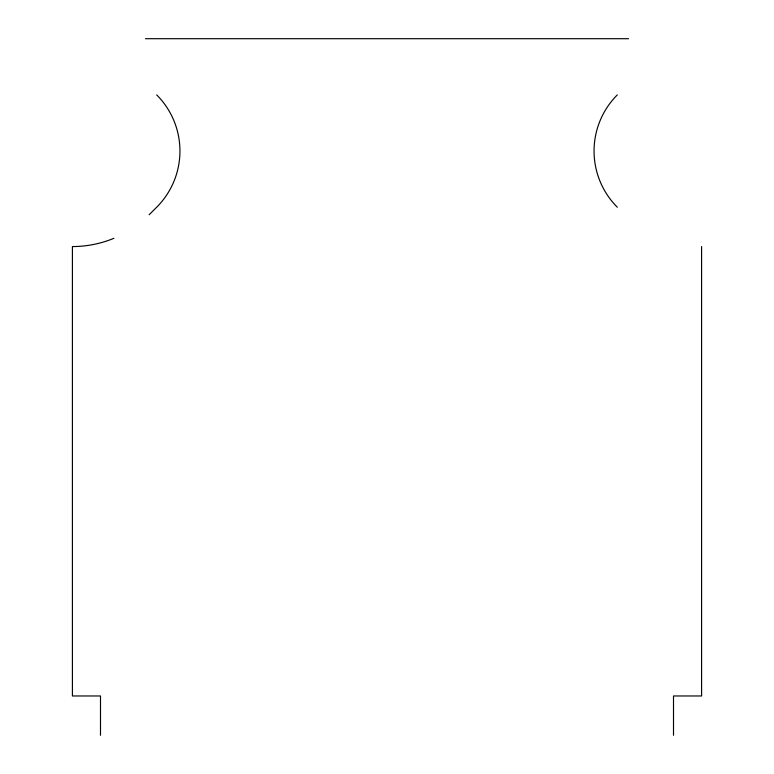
<?xml version="1.0" encoding="UTF-8"?>
<svg xmlns="http://www.w3.org/2000/svg" width="774" height="774" viewBox="0 0 774 774"><rect width="100%" height="100%" fill="white"/><g stroke="black" fill="none" stroke-linecap="round" stroke-linejoin="round"><path stroke-width="1.16" d="M149.13 214.775L156.677 207.229A79.451 79.451 0 0 0 156.677 94.873M145.435 38.7L628.565 38.7M701.592 246.558L701.592 695.971L673.506 695.971L673.506 735.3M100.494 735.3L100.494 695.971L72.408 695.971L72.408 246.558A108.495 108.495 0 0 0 113.923 238.295M617.323 207.229A79.451 79.451 0 0 1 617.323 94.873"/></g></svg>
